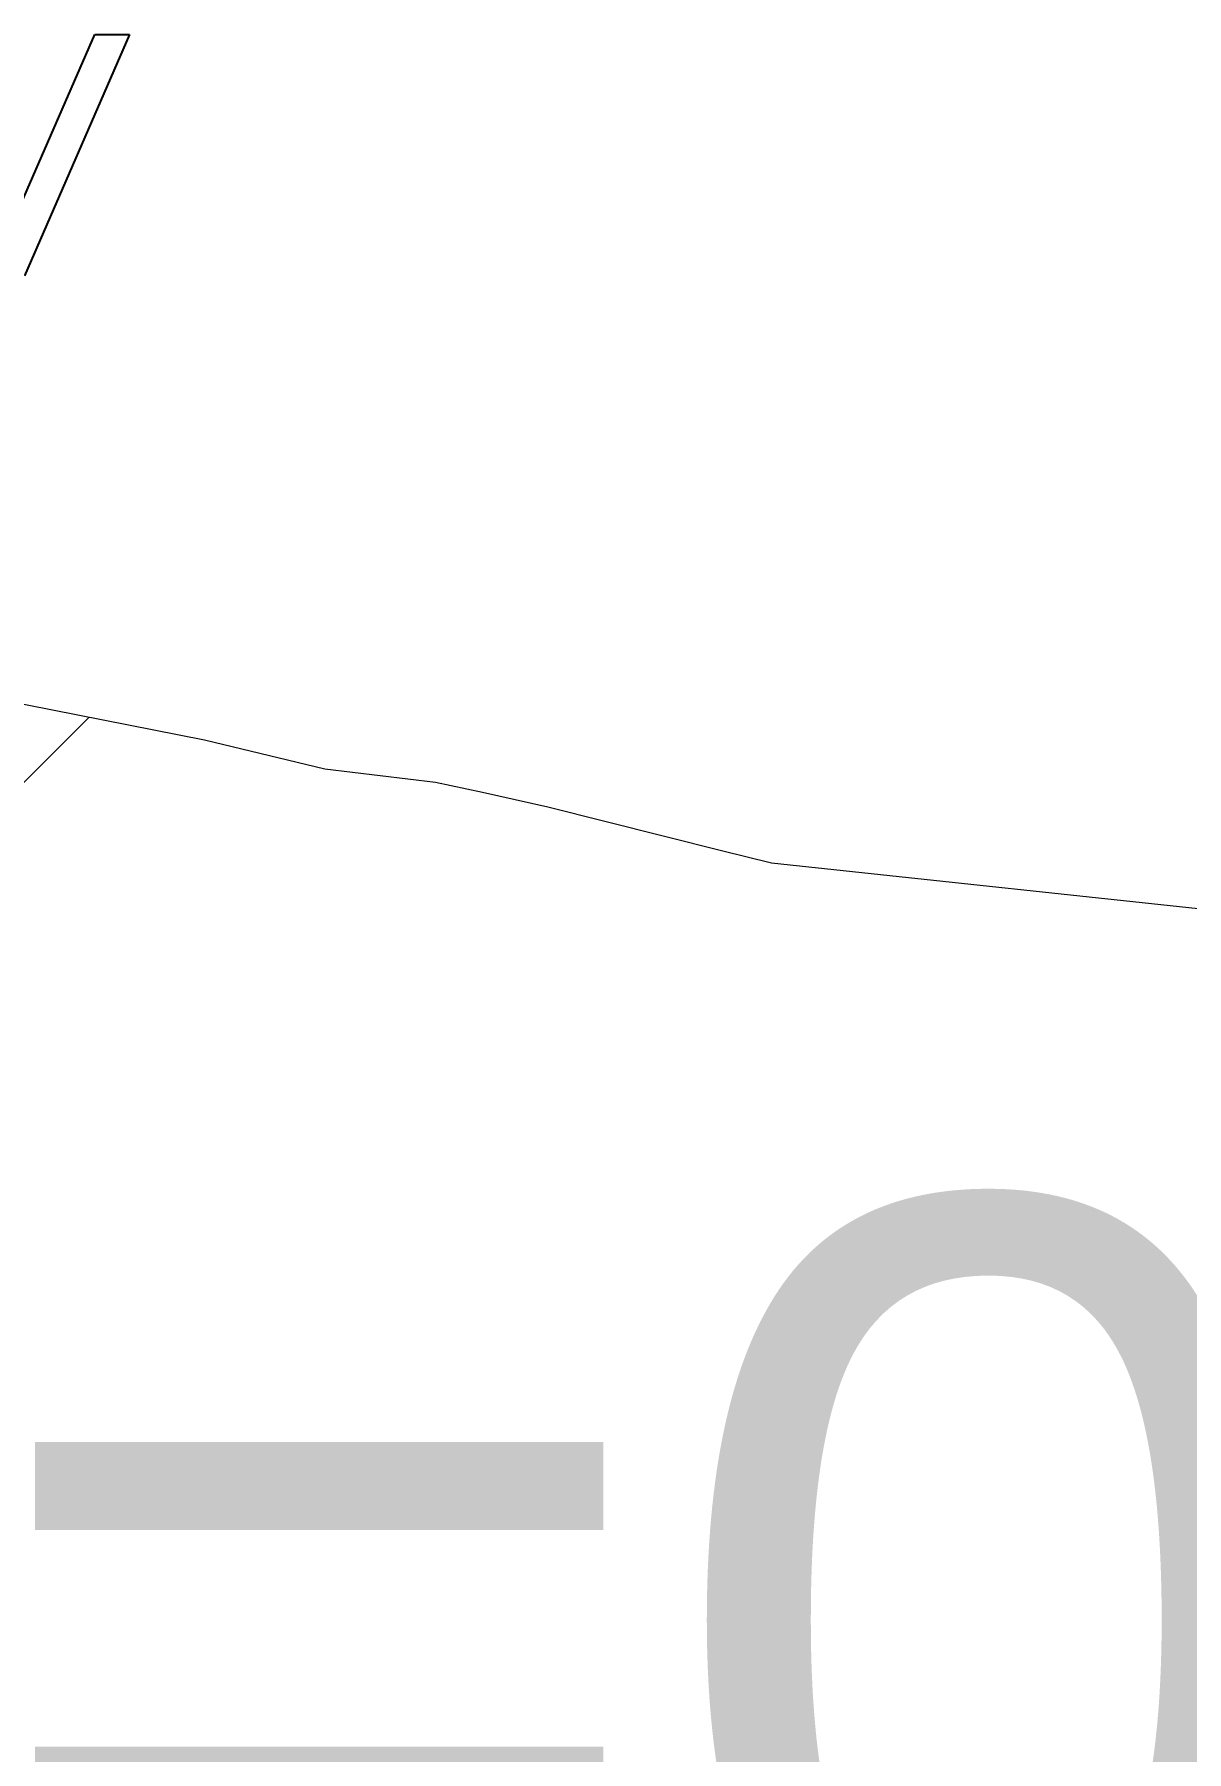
# Model space of a CAD drawing. Header units: inches. Extents: x 444671 to 463716, y 1783086 to 1794968.
# Drawn here: x 458227.17 to 458232.68, y 1789124.34 to 1789132.54 of the extents above; entities that cross this region are included whole.
import ezdxf

# ---------------------------------------------------------------- set-up
doc = ezdxf.new("R2010")
doc.units = ezdxf.units.IN
doc.header["$MEASUREMENT"] = 0
doc.linetypes.add('CENTER', pattern=[2, 1.25, -0.25, 0.25, -0.25])
for name, color, linetype in [('CONGTRINH', 2, 'Continuous'), ('PEGC', 3, 'Continuous'), ('Tam', 1, 'CENTER')]:
    doc.layers.add(name, color=color, linetype=linetype)
for name, color, linetype, lineweight in [('nuocngam', 5, 'Continuous', 20), ('tham', 145, 'Continuous', 13), ('thoc', 252, 'Continuous', 13)]:
    doc.layers.add(name, color=color, linetype=linetype, lineweight=lineweight)
doc.styles.add('25', font='', dxfattribs={"height": 5})
doc.styles.get('25').set_extended_font_data('.VnArial')

# ---------------------------------------------------------------- blocks, each defined once
blk = doc.blocks.new('A$C7D350064')
at = {"layer": 'CONGTRINH'}
for p, q in [((8.663198201160412, 93.18473341036588), (9.099354338133708, 94.18668796774)), ((9.264785721490625, 94.18668796774), (8.763333792856429, 93.03473342070356)), ((9.099354338133708, 94.18668796774), (9.264785721490625, 94.18668796774))]:
    blk.add_line(p, q, dxfattribs=at)
at = {"layer": 'PEGC', "lineweight": 13}
blk.add_lwpolyline([(8.656188424909487, 91.01016551651992), (9.623415764479432, 90.81942610722035), (10.19823154644109, 90.68086095456965), (10.72672447684454, 90.61816639755853), (10.94993689120747, 90.56957153277472), (11.26320915867109, 90.5), (12.09251399873756, 90.29116440587677), (12.33030133502325, 90.23271538619883), (14.62133814755362, 89.98687721882015)], dxfattribs=at)
at = {"layer": 'thoc'}
blk.add_line((9.072371031506918, 90.9280933693517), (-1.572270145756193, 80.28345219208859), dxfattribs=at)
at = {"layer": 'nuocngam', "insert": (-12.45104326796718, 91.96812061709352), "char_height": 4, "width": 21.59159753652057, "attachment_point": 1, "style": '25'}
blk.add_mtext('  78.00\\P15.02.07', dxfattribs=at)
at = {"layer": 'tham', "insert": (4.813843057840131, 88.61714964569546), "char_height": 4, "width": 25, "attachment_point": 1, "style": '25'}
blk.add_mtext('K=0.396', dxfattribs=at)

msp = doc.modelspace()

# ---------------------------------------------------------------- block references
at = {"layer": 'Tam'}
msp.add_blockref('A$C7D350064', (458218.3630074381, 1789038.354758239), dxfattribs=at)

doc.saveas('drawing.dxf')
